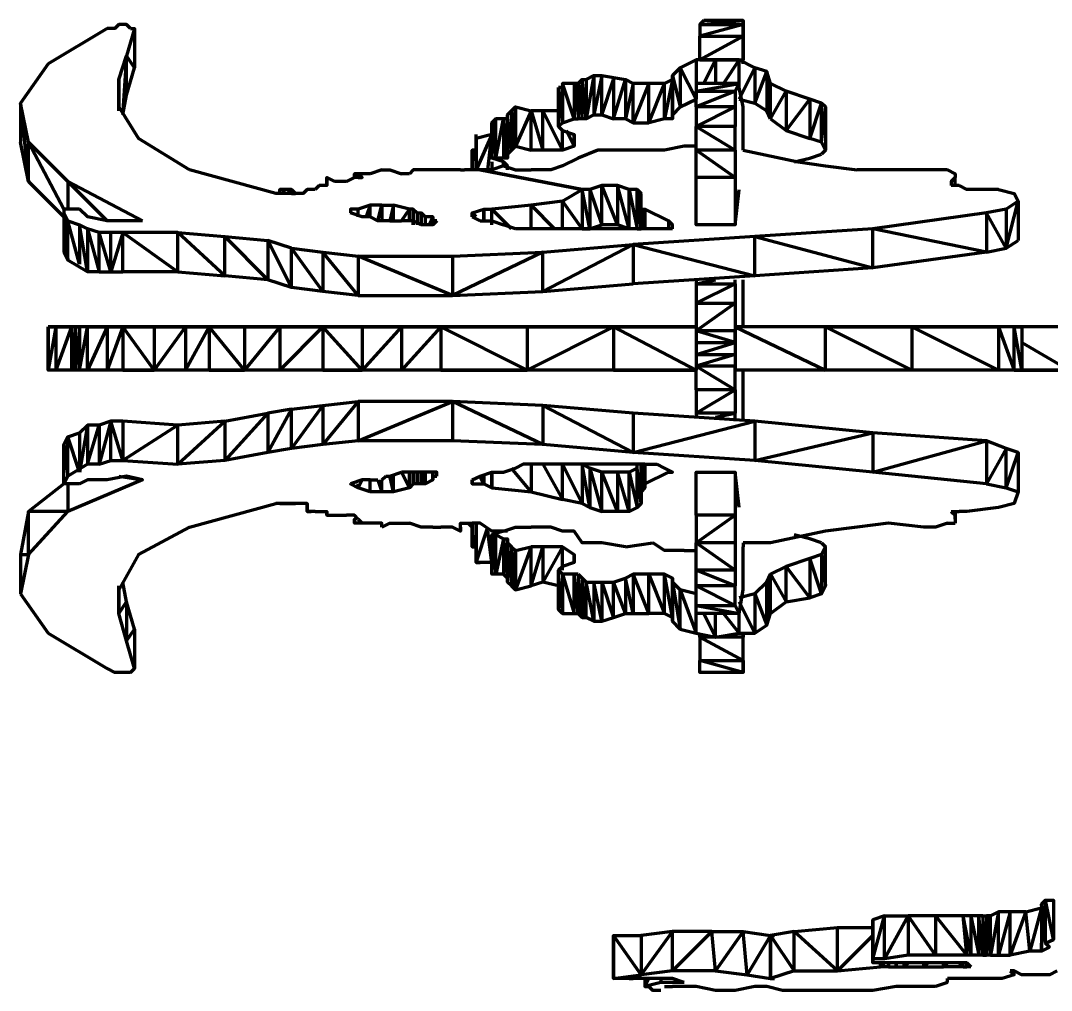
# Model space of a CAD drawing. Header units: inches. Extents: x -243 to 239, y -353 to 248.
# Drawn here: x 42.33 to 86.08, y 186.5 to 227.67 of the extents above; entities that cross this region are included whole.
import ezdxf

# ---------------------------------------------------------------- set-up
doc = ezdxf.new("R2010")
doc.units = ezdxf.units.IN
doc.layers.add('P', color=250, linetype='CONTINUOUS', lineweight=100)

msp = doc.modelspace()

# ---------------------------------------------------------------- linework, layer by layer
at = {"layer": 'P', "color": 111, "linetype": 'CONTINUOUS'}
for points in [[(71.167, 227.5), (73, 227.667), (71.333, 227.667)], [(71.333, 227.667), (71.167, 227.5), (71.167, 227)], [(73, 225.833), (73, 226.5), (73, 227.333), (73, 227.667), (73, 227.5)], [(71.167, 227.5), (73, 227.5), (71.167, 227)], [(73, 227.5), (73, 226)], [(71.167, 227), (73, 227), (71.167, 226), (71.167, 227)], [(71.167, 226), (71.167, 226), (73, 226)], [(73, 226), (73, 226)], [(73, 222.167), (73, 224), (72.833, 224.833), (72.833, 225), (71, 225), (71, 224.667), (72.833, 225), (72.667, 224.667), (72.667, 224)], [(71, 224.667), (72.667, 224.667), (71, 224), (71, 224.667)], [(72.667, 224), (72.667, 223.167), (71, 223.167)], [(71, 223.167), (72.667, 224), (71, 224)], [(71, 224), (71, 223.167)], [(71, 223.167), (72.667, 222.167), (71, 222.167), (71, 223.167)], [(72.667, 222.167), (72.667, 223.167)], [(72.667, 222.167), (72.667, 221), (71, 222.167)], [(72.667, 221), (71, 221), (71, 222.167)], [(72.667, 221), (72.667, 219), (71, 219), (71, 221)], [(72.667, 219), (72.833, 220.5)], [(71, 216.5), (72.667, 216.5), (72.667, 216.667)], [(71, 216.5), (71.833, 216.667)], [(71, 216.667), (71, 215.667)], [(73, 215.833), (73, 216.667)], [(71, 215.667), (72.667, 216.5), (72.667, 215.667)], [(73, 215), (73, 215.833)], [(72.667, 215.667), (72.667, 214.5), (71, 214.5)], [(71, 215.667), (72.667, 215.667), (71, 214.5)], [(71, 215.667), (71, 214.667)], [(73, 214.667), (73, 215)], [(71, 214), (72.667, 214), (71, 214.5)], [(72.667, 214), (72.667, 214.5)], [(71, 213.5), (72.667, 214), (72.667, 213), (71, 213)], [(71, 213.5), (72.667, 213.5), (71, 213)], [(71, 213), (72.667, 212), (72.667, 213)], [(72.667, 212), (71, 212), (71, 212.833)], [(73, 212.167), (73, 212.833)], [(71, 212), (71, 211), (72.667, 212), (72.667, 211), (71, 211)], [(73, 211.833), (73, 212.167)], [(73, 210.667), (73, 211.833)], [(71, 211), (71, 210.833)], [(71.833, 210.833), (72.667, 211)], [(72.667, 210.667), (72.667, 211)], [(72.833, 207), (72.667, 208.5), (72.667, 206.667), (71, 206.667), (71, 208.5), (72.667, 208.5)], [(72.667, 206.667), (72.667, 205.5), (71, 205.5)], [(72.667, 204.333), (71, 204.333), (71, 205.5), (72.667, 206.667)], [(71, 206.667), (71, 205.5)], [(72.667, 205.5), (72.667, 204.333), (71, 205.5)], [(72.833, 202.5), (73, 203.5), (73, 205.333)], [(72.667, 204.333), (72.667, 203.667), (71, 204.333)], [(72.667, 203.667), (71, 203.667), (71, 204.333)], [(71, 202.833), (71, 203.667), (72.667, 202.833), (72.667, 203.667)], [(71, 202.833), (72.833, 202.5), (71, 202.5), (71, 202.833), (72.667, 202.833)], [(72.833, 202.5), (72.667, 202.833)], [(73, 201.667), (73, 201.5), (71.167, 201.5), (71.167, 201.667)], [(71.167, 201.5), (71.167, 200.5), (73, 200.5), (73, 200), (71.167, 200.5)], [(71.167, 201.5), (73, 200.5), (73, 201.5)], [(73, 200), (73, 200.333), (73, 201.167), (73, 201.667)], [(73, 200), (71.167, 200), (71.167, 200.5)], [(73, 200), (73, 200), (71.167, 200)], [(73, 200), (71.333, 200), (71.167, 200)]]:
    msp.add_lwpolyline(points, dxfattribs=at)
at = {"layer": 'P', "color": 91, "linetype": 'CONTINUOUS'}
for points in [[(46, 227.333), (43.5, 225.833)], [(47, 227.333), (46.833, 227.5), (46.5, 227.5), (46.333, 227.333), (46, 227.333)], [(47.167, 227.333), (47.167, 225.667), (46.833, 226.167), (46.667, 223.833)], [(47, 227.333), (47.167, 227.333), (47.167, 227.333), (46.833, 226.167)], [(43.5, 225.833), (42.333, 224.167)], [(46.5, 225.167), (46.833, 226.167)], [(46.833, 224.5), (46.833, 226.167)], [(46.833, 224.5), (47.167, 225.667)], [(46.5, 223.833), (46.5, 225.167), (46.5, 223.833)], [(46.5, 225.167), (46.5, 224), (47.333, 222.667)], [(46.667, 223.667), (46.833, 224.5)], [(42.667, 220.833), (42.667, 222.5), (42.333, 224.167), (42.333, 222.5)], [(42.333, 224.167), (42.667, 220.833), (42.333, 222.5)], [(44.167, 219.667), (42.667, 222.5), (44.333, 220.833), (44.333, 219.667)], [(49.5, 221.333), (47.333, 222.667)], [(70.5, 222.333), (69.667, 222.167), (69.167, 222.167)], [(71, 222.333), (70.5, 222.333)], [(68, 222.167), (67.333, 222.167), (66.833, 222.167), (66, 221.833), (65.333, 221.5), (64.833, 221.333), (64, 221.333)], [(69.167, 222.167), (68, 222.167)], [(73, 222.167), (75.333, 221.667), (76.5, 221.5), (77.833, 221.333)], [(62.833, 221.5), (62.333, 221.333), (62, 221.333), (61.833, 221.333), (61.5, 221.333)], [(62.833, 221.5), (63.333, 221.333), (64, 221.333)], [(53.167, 220.333), (49.5, 221.333)], [(55.333, 221), (55.333, 220.833), (55.333, 221), (55.333, 220.833), (55.333, 221), (55.333, 220.833)], [(55.333, 220.667), (55.333, 221), (55.333, 220.667), (55.333, 221), (55.333, 220.667), (55.333, 221), (55.333, 220.667), (55.333, 221)], [(55.333, 220.833), (55.333, 220.667), (55.333, 221), (55.333, 220.833)], [(55.333, 221), (55.667, 220.833)], [(56.667, 221), (56.5, 221), (56.167, 220.833)], [(56.5, 221.167), (56.5, 221), (56.5, 221.167), (56.5, 221), (56.5, 221.167), (56.5, 221), (56.5, 221.167), (56.5, 221), (56.5, 221.167), (56.5, 221)], [(56.667, 221), (56.833, 221), (56.5, 221.167), (56.5, 221), (56.5, 221.167)], [(57.167, 221.167), (56.5, 221.167)], [(57.667, 221.333), (57.667, 221.333), (57.167, 221.167)], [(57.667, 221.333), (58, 221.333), (58.5, 221.167)], [(58.833, 221.167), (58.5, 221.167)], [(59.5, 221.333), (59.333, 221.333), (59.333, 221.333), (59, 221.333), (58.833, 221.167)], [(59.833, 221.333), (59.333, 221.333)], [(60.167, 221.333), (59.833, 221.333)], [(61, 221.333), (60.667, 221.333), (60.167, 221.333)], [(61, 221.333), (61, 221.333), (61, 221.333)], [(61, 221.333), (61, 221.333), (61.167, 221.333)], [(61.5, 221.333), (61.167, 221.333)], [(65.333, 220), (66.167, 220.5), (61.833, 221.333), (66.167, 220.5)], [(81.667, 221.333), (77.833, 221.333)], [(81.667, 221.333), (82, 221.167), (82, 221), (81.833, 220.833), (81.833, 220.667)], [(82, 220.667), (82, 221)], [(82, 220.667), (82, 221)], [(82, 220.667), (82, 221)], [(42.667, 220.833), (44.167, 219.333)], [(47.5, 219.167), (44.333, 220.833), (46, 219.167)], [(55, 220.667), (54.833, 220.5)], [(55.333, 220.667), (55, 220.667)], [(56.167, 220.833), (55.667, 220.833)], [(67, 220.667), (66.5, 220.5), (66.167, 220.5)], [(66.5, 220.5), (67, 219), (67, 220.667)], [(67.667, 220.667), (67.667, 219), (67, 220.667)], [(68.167, 220.5), (67.667, 220.667), (67, 220.667)], [(68.5, 218.833), (68.5, 220.5), (68.167, 220.5), (68.5, 218.833), (68.167, 218.833), (67.667, 220.667)], [(82.167, 220.667), (81.833, 220.667)], [(83.833, 220.5), (82.5, 220.5), (82.167, 220.667)], [(54.833, 220.5), (54.5, 220.5), (54.5, 220.5), (54.5, 220.5), (54.5, 220.5), (54.5, 220.5), (54.5, 220.5), (54.5, 220.5), (54.5, 220.5), (54.5, 220.5), (54.5, 220.5), (54.5, 220.5), (54.5, 220.5), (54.5, 220.5), (54.5, 220.5), (54.333, 220.333), (53.167, 220.333)], [(66.5, 220.5), (66.5, 218.833), (66.167, 220.5), (66.167, 218.833), (65.333, 220)], [(68.167, 218.833), (68.167, 220.5)], [(68.667, 218.833), (68.5, 220.5), (68.667, 220.333)], [(68.667, 218.833), (68.667, 220.333)], [(83.833, 220.5), (84.5, 220.333), (84.667, 220), (84.167, 219.667), (83.333, 219.5)], [(44.833, 219.667), (44.167, 219.667), (44.167, 217.833)], [(44.833, 219.667), (44.833, 219.667)], [(46, 219.167), (45.167, 219.333), (44.833, 219.667)], [(57.667, 219.833), (57.167, 219.833), (56.667, 219.667), (56.333, 219.667), (56.333, 219.5)], [(56.667, 219.333), (56.667, 219.667)], [(57.167, 219.333), (57.167, 219.833), (57, 219.333)], [(57.5, 219.167), (57.667, 219.833), (57.667, 219.167)], [(57.667, 219.833), (58.167, 219.833)], [(58.167, 219.167), (58.167, 219.833), (58, 219.167)], [(58.833, 219.167), (58.833, 219.667), (58.167, 219.833)], [(58.5, 219.167), (58.833, 219.667)], [(59, 219), (59, 219.667), (58.833, 219.667)], [(59, 219.667), (59.167, 219.5), (59.167, 219)], [(59, 219.167), (59, 219.667), (59, 219)], [(61.5, 219.5), (62, 219.667), (62.333, 219.667)], [(62, 219.667), (62, 219.167)], [(62, 219.167), (62, 219.667)], [(65.333, 220), (64, 219.833), (62.333, 219.667)], [(63.167, 218.833), (62.333, 219.667)], [(62.333, 219), (62.333, 219.667)], [(64, 219.833), (65, 218.833)], [(64, 218.833), (64, 219.833)], [(65.333, 218.833), (65.333, 220)], [(68.667, 219.667), (68.667, 219.833)], [(68.667, 219.667), (68.833, 219.667), (68.833, 218.833)], [(68.667, 218.833), (68.667, 219.667), (68.667, 218.833)], [(68.833, 219.667), (69.833, 219.167), (69.833, 218.833)], [(68.833, 219.667), (68.833, 218.833), (68.833, 219.667), (68.833, 218.833)], [(68.833, 219.667), (68.833, 219.667)], [(84.167, 219.667), (84.167, 218), (83.333, 219.5)], [(84.167, 218), (84.667, 220), (84.667, 218.333)], [(44.333, 217.5), (44.333, 219.167), (44.167, 219.5), (44.333, 217.5), (44.167, 217.833)], [(57.167, 219.333), (56.833, 219.333), (56.333, 219.5)], [(57.833, 219.167), (57.5, 219.167), (57.167, 219.333)], [(59.167, 219.5), (59.333, 219.5), (59.333, 219)], [(59.333, 219.5), (59.5, 219.333), (59.5, 219)], [(59.333, 219), (59.333, 219.5), (59.333, 219)], [(59.833, 219.333), (59.5, 219.333)], [(59.833, 219), (59.833, 219.333), (59.667, 219)], [(59.833, 219), (59.833, 219.333), (59.833, 219.167), (59.833, 219.167)], [(61.667, 219.333), (61.5, 219.5), (61.5, 219.333)], [(61.5, 219.333), (61.5, 219.5)], [(61.833, 219.167), (61.5, 219.333)], [(83.333, 219.5), (78.5, 218.833), (73.5, 218.5)], [(83.333, 219.5), (83.333, 217.833), (78.5, 218.833)], [(44.833, 217.333), (44.333, 219.167), (44.833, 219), (44.833, 217.333)], [(44.833, 219), (45.167, 218.833), (45.167, 217), (44.833, 219)], [(45.667, 217), (45.667, 218.667), (45.167, 218.833), (45.667, 217), (45.167, 217)], [(47.5, 219.167), (46, 219.167)], [(58, 219.167), (57.833, 219.167)], [(58, 219.167), (58.5, 219.167)], [(59.333, 219), (59, 219.167), (58.5, 219.167)], [(60, 219.167), (59.833, 219), (59.333, 219)], [(60, 219.167), (59.833, 219.167), (59.833, 219.167)], [(61.833, 219.167), (62.333, 219.167), (62.833, 219)], [(63.333, 218.833), (62.833, 219)], [(64.5, 218.833), (63.667, 218.833), (63.333, 218.833)], [(68.833, 218.833), (64.5, 218.833)], [(66.167, 218.833), (66.5, 218.833), (67, 219)], [(66.167, 218.833), (66.167, 218.833)], [(68.167, 218.833), (67.667, 219), (67, 219)], [(68.5, 218.833), (68.667, 218.833)], [(69.333, 218.833), (68.833, 218.833)], [(70, 218.833), (69.667, 218.833), (69.333, 218.833)], [(70, 218.833), (70, 219), (69.833, 219.167)], [(73.5, 218.5), (78.5, 217.167), (78.5, 218.833)], [(46.667, 217), (46.667, 218.667), (46.167, 217), (45.667, 218.667)], [(46.667, 218.667), (45.667, 218.667)], [(46.167, 217), (46.167, 218.667)], [(49, 217), (49, 218.667), (46.667, 218.667), (49, 217), (46.667, 217)], [(52.833, 216.667), (51, 216.833), (49, 218.667)], [(49, 218.667), (51, 218.5)], [(51, 218.5), (52.833, 218.333), (52.833, 216.667), (51, 218.5)], [(51, 216.833), (51, 218.5)], [(53.833, 216.333), (53.833, 218), (52.833, 218.333), (53.833, 216.333), (52.833, 216.667)], [(73.5, 216.833), (73.5, 218.5), (68.333, 218.167), (73.5, 216.833), (68.333, 216.5)], [(83.333, 217.833), (84.167, 218), (84.667, 218.333)], [(55.167, 216.167), (53.833, 218), (55.167, 217.833), (55.167, 216.167)], [(64.5, 216.167), (68.333, 218.167), (68.333, 216.5)], [(64.5, 217.833), (68.333, 218.167)], [(45.167, 217), (44.333, 217.5)], [(55.167, 217.833), (56.667, 217.667), (56.667, 216), (55.167, 217.833)], [(56.667, 217.667), (60.667, 217.667), (60.667, 216), (56.667, 217.667)], [(64.5, 216.167), (64.5, 217.833), (60.667, 216)], [(60.667, 217.667), (64.5, 217.833)], [(83.333, 217.833), (78.5, 217.167), (73.5, 216.833)], [(45.667, 217), (46.667, 217)], [(49, 217), (51, 216.833)], [(56.667, 216), (55.167, 216.167), (53.833, 216.333)], [(60.667, 216), (64.5, 216.167)], [(64.5, 216.167), (68.333, 216.5)], [(56.667, 216), (60.667, 216)], [(53.833, 211.167), (55.167, 211.333), (53.833, 209.5)], [(55.167, 211.333), (55.167, 209.667), (53.833, 209.5), (53.833, 211.167)], [(55.167, 211.333), (56.667, 211.5), (55.167, 209.667)], [(56.667, 211.5), (56.667, 209.833), (55.167, 209.667)], [(68.333, 211), (68.333, 209.333), (64.5, 211.333), (64.5, 209.667), (60.667, 211.5), (60.667, 209.833), (56.667, 209.833), (60.667, 211.5), (56.667, 211.5)], [(64.5, 211.333), (60.667, 211.5)], [(68.333, 211), (64.5, 211.333)], [(51, 210.667), (52.833, 211), (51, 209)], [(52.833, 211), (52.833, 209.333), (51, 209)], [(53.833, 209.5), (52.833, 209.333), (53.833, 211.167), (52.833, 211)], [(73.5, 210.667), (73.5, 209), (68.333, 209.333), (73.5, 210.667), (68.333, 211)], [(45.167, 210.5), (45.167, 208.833), (44.333, 208.333)], [(44.833, 210.167), (45.167, 210.5), (44.833, 208.5)], [(45.667, 210.5), (45.667, 208.833), (45.167, 208.833), (45.667, 210.5), (45.167, 210.5)], [(46.667, 210.667), (46.667, 209), (46.167, 210.667), (45.667, 208.833)], [(46.667, 210.667), (46.167, 210.667), (45.667, 210.5)], [(46.167, 209), (46.167, 210.667)], [(49, 210.5), (46.667, 210.667)], [(46.667, 209), (49, 208.833), (49, 210.5), (46.667, 209)], [(49, 208.833), (51, 210.667), (51, 209)], [(51, 210.667), (49, 210.5)], [(84.667, 209.333), (84.167, 209.5), (83.333, 209.833), (78.5, 210.167), (73.5, 210.667)], [(44.833, 208.5), (44.333, 210), (44.833, 210.167), (44.833, 208.5)], [(73.5, 209), (78.5, 210.167), (78.5, 208.5)], [(44.333, 208.333), (44.333, 210), (44.167, 209.667), (44.333, 208.333), (44.167, 208)], [(44.833, 208), (44.167, 208), (44.167, 209.667)], [(64.5, 209.667), (60.667, 209.833)], [(68.333, 209.333), (64.5, 209.667)], [(78.5, 208.5), (83.333, 209.833), (83.333, 208)], [(84.167, 207.833), (84.167, 209.5), (83.333, 208)], [(84.167, 207.833), (84.667, 209.333), (84.667, 207.667)], [(45.667, 208.833), (46.167, 209), (46.667, 209)], [(51, 209), (49, 208.833)], [(64, 208.833), (64, 207.667), (63.167, 208.667)], [(64.5, 208.833), (63.667, 208.833), (63.333, 208.667)], [(64.5, 208.833), (65.333, 207.333), (65.333, 208.833)], [(68.833, 208.833), (64.5, 208.833)], [(66.5, 208.667), (66.5, 207), (66.167, 208.833), (66.167, 207.167), (65.333, 208.833)], [(67, 208.5), (66.5, 208.667), (66.167, 208.833), (66.167, 208.833)], [(68.667, 208.833), (68.667, 207.167), (68.5, 207)], [(68.667, 207.167), (68.5, 208.667), (68.5, 208.833)], [(68.667, 207.667), (68.833, 208.833), (68.833, 207.833), (68.667, 207.667), (68.667, 208.833)], [(68.667, 207.667), (68.667, 208.833)], [(69.833, 208.5), (69.833, 208.5), (68.833, 208), (68.833, 208.833), (68.833, 208)], [(68.833, 208.833), (69.333, 208.833)], [(70, 208.5), (70, 208.5), (69.833, 208.5), (70, 208.5), (69.667, 208.667), (69.333, 208.833)], [(78.5, 208.5), (73.5, 209)], [(46.5, 208.333), (47.5, 208.167), (44.333, 206.833)], [(47.5, 208.167), (46.833, 208.333), (46, 208.167)], [(57.667, 208.167), (57.833, 208.333)], [(57.833, 208.333), (58, 208.333)], [(58, 208.333), (58.5, 208.5)], [(58.167, 207.667), (58, 208.333)], [(58.5, 208.5), (58.833, 207.833), (58.167, 207.667), (58.167, 208.333)], [(59.333, 208.5), (58.5, 208.5)], [(59, 208.5), (59, 208), (58.833, 207.833), (58.833, 208.5)], [(59.5, 208), (59.333, 208), (59.333, 208.5), (59.333, 208), (59.167, 208), (59.167, 208.5), (59.167, 208), (59, 208), (59, 208.5)], [(59.5, 208.5), (59.5, 208), (59.333, 208.5)], [(60, 208.333), (60, 208.5), (59.333, 208.5)], [(59.833, 208.167), (59.5, 208), (59.5, 208.5)], [(59.833, 208.5), (59.833, 208.333), (60, 208.333)], [(59.833, 208.333), (59.833, 208.5), (59.833, 208.333), (59.833, 208.167), (59.833, 208.5)], [(61.5, 208.167), (61.833, 208.333)], [(61.833, 208.333), (62.333, 208.5), (62.833, 208.5)], [(62, 208.333), (62, 208), (61.833, 208.333)], [(62.333, 208.5), (62.333, 207.833), (62.333, 208.5)], [(62.833, 208.5), (63.333, 208.667)], [(66.5, 208.667), (67, 206.833), (67, 208.5)], [(67.667, 208.5), (67.667, 206.833), (67, 208.5)], [(68.167, 208.5), (67, 208.5)], [(68.5, 207), (68.5, 208.667), (68.167, 208.5), (68.5, 207), (68.167, 206.833), (67.667, 208.5)], [(68.167, 206.833), (68.167, 208.5)], [(83.333, 208), (78.5, 208.5)], [(44.167, 208), (42.667, 206.833)], [(44.333, 208), (44.333, 206.833), (42.667, 206.833)], [(46, 208.167), (45.167, 208.167), (44.833, 208)], [(44.833, 208), (44.833, 208)], [(57.167, 208.167), (56.833, 208.167), (56.333, 208)], [(57.167, 207.667), (56.667, 207.833), (56.333, 208), (56.333, 208)], [(56.833, 208.167), (56.667, 207.833), (56.667, 208)], [(57.167, 207.667), (57.167, 208.167)], [(57.167, 208.167), (57.5, 208.167)], [(57.5, 208.167), (57.667, 207.667), (57.667, 208.167)], [(61.5, 208.167), (61.5, 208), (61.5, 208.167)], [(61.5, 208), (61.5, 208.167)], [(61.5, 208), (62, 208), (62.333, 207.833)], [(62.333, 207.833), (64, 207.667), (65.333, 207.333)], [(68.833, 208), (68.833, 207.833)], [(83.333, 208), (84.167, 207.833), (84.667, 207.667)], [(58.167, 207.667), (57.167, 207.667)], [(84.667, 207.667), (84.5, 207.167), (83.833, 207)], [(49.5, 206.167), (53.167, 207.167)], [(54.5, 207.167), (54.333, 207.167), (53.167, 207.167)], [(54.833, 206.833), (54.5, 206.833), (54.5, 207.167), (54.5, 206.833), (54.5, 207.167), (54.5, 206.833)], [(54.5, 207.167), (54.5, 207), (54.5, 207.167), (54.5, 207), (54.5, 207.167), (54.5, 206.833), (54.5, 207.167), (54.5, 207)], [(66.167, 207.167), (65.333, 207.333)], [(66.167, 207.167), (66.5, 207), (67, 206.833)], [(83.833, 207), (82.5, 206.833), (82.167, 206.833)], [(42.667, 205), (42.667, 206.833), (42.333, 205), (42.333, 203.333)], [(42.667, 205), (44.333, 206.833)], [(54.5, 206.833), (54.667, 206.833)], [(54.833, 206.833), (55, 206.833)], [(55, 206.833), (55.333, 206.833)], [(55.333, 206.667), (55.333, 206.833)], [(55.333, 206.667), (55.333, 206.833), (55.333, 206.667), (55.333, 206.833), (55.333, 206.667), (55.333, 206.833), (55.333, 206.667)], [(55.333, 206.833), (55.333, 206.667), (55.333, 206.833), (55.333, 206.667)], [(55.333, 206.667), (55.667, 206.667)], [(55.667, 206.667), (56.167, 206.667)], [(56.667, 206.5), (56.5, 206.667), (56.167, 206.667)], [(68.167, 206.833), (67, 206.833)], [(82, 206.833), (82, 206.667), (81.833, 206.833)], [(81.833, 206.833), (82, 206.667)], [(81.833, 206.833), (82.167, 206.833)], [(82, 206.5), (82, 206.833), (82, 206.5)], [(82, 206.667), (82, 206.5), (82, 206.333)], [(49.5, 206.167), (47.333, 205), (46.5, 203.5), (46.5, 202.5)], [(56.5, 206.333), (56.5, 206.5), (56.5, 206.333), (56.5, 206.5), (56.5, 206.333), (56.5, 206.5), (56.5, 206.333), (56.5, 206.5), (56.5, 206.333)], [(56.667, 206.5), (56.833, 206.333), (56.5, 206.333), (56.5, 206.5), (56.5, 206.333)], [(57.167, 206.333), (56.833, 206.333), (56.5, 206.333)], [(57.667, 206.167), (57.667, 206.333), (57.167, 206.333)], [(57.667, 206.167), (58, 206.333), (58.5, 206.333)], [(58.5, 206.333), (58.833, 206.333)], [(59.5, 206.167), (59.333, 206.167), (58.833, 206.333)], [(59.833, 206.167), (59.333, 206.167)], [(59.833, 206.167), (60.167, 206.167)], [(61, 206), (60.667, 206.167), (60.167, 206.167)], [(61, 206), (61, 206.167), (61, 206.333), (61.167, 206.333)], [(61, 206), (61, 206.167), (61, 206), (61, 206.167), (61, 206), (61, 206.167)], [(61, 206), (61, 206.167)], [(61.167, 206.333), (61.5, 206.333)], [(62.833, 206), (62.333, 206), (61.833, 206.333), (61.5, 206.333)], [(62.833, 206), (63.333, 206.167), (64, 206.167)], [(68, 205.333), (67, 205.5), (66.167, 205.5), (65.833, 206), (65.333, 206), (64.833, 206.167), (64, 206.167)], [(77.833, 206.167), (76.5, 206), (74.167, 205.5), (73, 205.5)], [(81.667, 206.333), (81.167, 206.167), (80.667, 206.167), (79.167, 206.333), (77.833, 206.167)], [(81.667, 206.333), (82, 206.333)], [(68, 205.333), (69.167, 205.5)], [(70.5, 205.167), (69.667, 205.167), (69.167, 205.5)], [(42.333, 205), (42.667, 205), (42.333, 203.333)], [(70.5, 205.167), (71, 205.167)], [(46.5, 202.5), (46.5, 203.667)], [(46.833, 203), (46.667, 203.833)], [(42.333, 203.333), (43.5, 201.667)], [(46.5, 202.5), (46.833, 203), (46.833, 201.333)], [(47.167, 201.833), (46.833, 203)], [(46.833, 201.333), (46.5, 202.5)], [(46.833, 201.333), (47.167, 201.833), (47.167, 200.167)], [(43.5, 201.667), (46, 200.167)], [(47, 200), (47.167, 200.167), (46.833, 201.333)], [(47, 200), (46.333, 200), (46, 200.167)]]:
    msp.add_lwpolyline(points, dxfattribs=at)
at = {"layer": 'P', "color": 101, "linetype": 'CONTINUOUS'}
for points in [[(71, 226), (71, 224.333), (70.333, 225.667), (70.333, 224)], [(74, 225.5), (73.5, 225.667), (72.833, 226), (71, 226), (70.333, 225.667)], [(71.333, 225), (71.833, 226), (71.833, 225)], [(72.833, 225), (72.833, 226), (72.167, 225)], [(66.333, 225.167), (66.667, 225.333), (66.333, 223.5)], [(66.667, 225.333), (66.667, 223.667), (66.333, 223.5)], [(67, 223.667), (67, 225.333), (66.667, 223.667)], [(66.667, 225.333), (67, 225.333), (68, 225.167)], [(70.333, 225.667), (70, 225.333), (70.333, 224), (70, 223.667)], [(70, 225.167), (70, 225.333), (70, 223.667), (70, 225.167)], [(72.833, 224.333), (73.5, 225.667), (73.5, 224.167)], [(73.5, 224.167), (74, 225.5), (74, 223.833)], [(74.167, 225), (74, 225.5)], [(65.833, 225), (65.833, 223.5), (65.333, 225), (65.333, 223.333), (65.333, 224.833), (65.167, 224.833)], [(66, 225), (65.333, 225), (65.333, 224.833)], [(65.833, 223.5), (66, 225), (66, 223.5)], [(66.333, 223.5), (66.167, 223.5), (66.167, 225.167), (66, 225), (66.167, 223.5), (66, 223.5)], [(66.167, 225.167), (66.333, 225.167), (66.333, 223.5), (66.167, 225.167)], [(67, 223.667), (67.5, 225.167), (67.5, 223.5)], [(67.5, 223.5), (68, 225.167), (68, 223.5)], [(69, 225), (68.333, 225), (68, 225.167)], [(68.333, 223.333), (68.333, 225), (68, 223.5)], [(69.667, 223.5), (69, 223.333), (69.667, 225), (69, 225), (68.333, 223.333)], [(69, 223.333), (69, 225)], [(69.667, 225), (70, 225.167), (69.667, 223.5)], [(70, 225.167), (70, 223.5), (69.667, 223.5), (69.667, 225)], [(74.167, 223.5), (74.167, 225), (74, 223.833)], [(76.5, 224), (76.333, 224.167), (75.833, 224.333), (74.833, 224.667), (74.167, 225)], [(65.333, 224.833), (65.333, 223.333), (65.167, 224.833)], [(65.333, 223.333), (65.167, 223.167), (65.167, 224.833)], [(74.167, 223.5), (74.833, 224.667), (74.833, 223)], [(70.333, 224), (71, 224.333), (71, 224.333)], [(71, 224.333), (71, 224.333)], [(72.833, 224.333), (73.5, 224.167), (74, 223.833)], [(74.833, 223), (75.833, 224.333), (75.833, 222.667)], [(75.833, 222.667), (76.333, 224.167)], [(76.333, 222.5), (76.333, 224.167)], [(63.333, 224), (63.333, 222.333), (63.167, 222.167), (63, 222)], [(63.167, 222.167), (63, 223.667), (63.167, 223.833), (63.167, 222.167)], [(63, 223.667), (63, 221.833), (63, 223.667)], [(63, 221.833), (63, 223.667)], [(63.167, 223.833), (63.333, 224), (63.167, 222.167)], [(63.333, 224), (63.333, 222.333), (63.333, 224)], [(63.333, 222.333), (63.333, 224), (63.333, 222.333), (63.333, 224), (63.333, 222.333)], [(64, 222.167), (64, 223.833), (63.333, 222.333), (63.333, 224)], [(63.333, 224), (64, 223.833)], [(64, 223.833), (64.5, 222.167), (64.5, 223.833)], [(65.167, 223.833), (64, 223.833)], [(65.333, 222.167), (64.5, 223.833)], [(66.667, 223.667), (67, 223.667), (67.5, 223.5)], [(70, 223.5), (70, 223.667)], [(74.167, 223.5), (74, 223.833)], [(76.333, 222.5), (76.5, 224), (76.5, 222.167)], [(62.5, 221.833), (62.333, 221.833), (62.5, 223.5), (62.333, 223.333)], [(62.333, 223.333), (62.5, 223.5)], [(62.333, 223.333), (62.333, 221.833), (62.333, 223.333), (62.333, 221.833), (62.333, 223.333), (62.333, 221.833), (62.333, 223.333), (62.333, 221.833), (62.333, 223.333), (62.333, 221.833), (62.333, 223.333)], [(63, 223.5), (63, 221.833), (62.833, 223.5), (62.5, 223.5)], [(62.5, 221.833), (62.833, 223.5), (62.833, 221.833), (62.5, 221.833), (62.5, 223.5)], [(63, 223.5), (62.833, 223.5)], [(63, 223.5), (63, 221.833), (63, 223.5), (63, 221.833), (63, 223.5), (63, 221.833), (63, 223.5)], [(65.167, 223.167), (65.333, 223)], [(65.333, 223.333), (65.833, 223.5), (66, 223.5)], [(65.333, 223.333), (65.333, 223.333)], [(68, 223.5), (67.5, 223.5)], [(68, 223.5), (68.333, 223.333), (69, 223.333)], [(74.167, 223.5), (74.833, 223), (75.833, 222.667)], [(62.167, 221.333), (62.333, 222.833), (61.667, 221.333)], [(62.333, 222.833), (61.667, 222.667)], [(61.667, 222.667), (61.667, 222.833)], [(62.333, 222.833), (62.333, 222.833)], [(65.833, 222.333), (65.333, 222.167), (65.333, 223)], [(65.333, 223), (65.833, 222.833)], [(65.833, 222.333), (65.833, 222.667), (65.833, 222.833), (65.833, 222.333), (65.5, 223)], [(61.667, 222.667), (61.667, 221.333)], [(61.667, 221.333), (61.667, 222.667), (61.667, 221.333), (61.667, 222.667), (61.667, 221.333), (61.667, 222.667), (61.667, 221.333), (61.667, 222.667), (61.667, 221.333), (61.667, 222.667), (61.667, 221.333), (61.667, 222.667)], [(63.333, 222.333), (64, 222.167)], [(76.333, 222.5), (75.833, 222.667)], [(76.333, 222.5), (76.5, 222.167), (76.333, 222)], [(61.5, 221.333), (61.5, 222.167), (61.5, 221.333), (61.5, 222.167), (61.5, 221.333), (61.5, 222.167), (61.5, 221.333), (61.5, 222.167), (61.5, 221.333)], [(61.667, 222.167), (61.5, 222.167), (61.667, 221.667)], [(61.5, 222.167), (61.5, 221.333)], [(61.5, 222.167), (61.5, 222.167)], [(63, 221.333), (63, 221.5), (62.833, 221.667), (62.333, 221.833)], [(62.5, 221.833), (62.333, 221.833)], [(63, 221.833), (62.833, 221.833)], [(65.333, 222.167), (64.5, 222.167), (64, 222.167)], [(73, 222.167), (73, 222.167)], [(75.167, 221.667), (75.833, 221.833)], [(75.833, 221.833), (76.333, 222)], [(62.333, 221.667), (62.333, 221.333)], [(62.833, 221.5), (62.833, 221.667)], [(62.833, 221.5), (62.833, 221.5)], [(61.5, 221.333), (61.333, 221.333)], [(53.5, 220.5), (53.333, 220.5), (53.333, 220.333)], [(53.333, 220.5), (53.333, 220.333), (53.333, 220.5)], [(53.333, 220.333), (53.333, 220.333)], [(53.833, 220.5), (53.5, 220.5)], [(53.5, 220.333), (53.5, 220.5), (53.5, 220.333)], [(53.833, 220.5), (53.667, 220.333), (53.833, 220.5)], [(53.833, 220.333), (53.833, 220.5), (53.833, 220.333)], [(53.833, 220.5), (54, 220.333)], [(53.833, 220.333), (54, 220.333)], [(53.333, 207.167), (53.333, 207.167), (53.333, 207.167)], [(53.333, 207.167), (53.333, 207.167), (53.333, 207.167), (53.333, 207.167)], [(53.333, 207.167), (54, 207.167)], [(53.5, 207.167), (53.5, 207.167), (53.5, 207.167)], [(53.667, 207.167), (53.833, 207.167), (53.667, 207.167)], [(53.833, 207.167), (54, 207.167), (54, 207.167)], [(53.833, 207.167), (53.833, 207.167), (53.833, 207.167)], [(54, 207.167), (54, 207.167)], [(61.333, 206.333), (61.5, 206.167)], [(61.5, 206.333), (61.5, 205.5)], [(61.5, 205.333), (61.5, 206.333), (61.5, 205.333), (61.5, 206.333), (61.5, 205.333), (61.5, 206.333), (61.5, 205.333), (61.5, 206.333)], [(61.5, 206.333), (61.5, 205.333)], [(61.667, 206.333), (61.667, 204.667)], [(61.667, 206.333), (61.667, 204.667), (61.667, 206.333)], [(61.667, 204.667), (61.667, 206.333), (61.667, 204.667), (61.667, 206.333), (61.667, 204.667), (61.667, 206.333), (61.667, 204.667), (61.667, 206.333), (61.667, 204.667), (61.667, 206.333)], [(61.667, 204.667), (62.167, 206.167)], [(61.667, 205.333), (61.5, 205.333), (61.667, 205.833)], [(62.333, 205), (62.333, 204.667), (62.167, 206)], [(63, 206), (62.833, 206), (62.333, 205.833)], [(62.333, 204.167), (62.333, 205.833), (62.333, 204.167)], [(62.333, 205.833), (62.333, 204.167)], [(62.333, 204.167), (62.333, 205.833), (62.333, 204.167)], [(62.333, 205.833), (62.333, 204.167), (62.333, 205.833), (62.333, 204.167), (62.333, 205.833), (62.333, 204.167)], [(62.5, 204.167), (62.333, 204.167), (62.5, 205.833), (62.333, 205.833)], [(62.333, 205.833), (62.333, 205.833)], [(62.5, 206), (62.667, 206)], [(62.5, 205.833), (62.833, 205.667), (62.5, 204.167)], [(62.833, 205.667), (62.833, 204.167), (62.5, 204.167), (62.5, 205.833)], [(62.833, 206), (62.833, 206)], [(63, 204), (63, 205.667), (62.833, 204.167)], [(62.833, 205.667), (63, 205.667)], [(63, 205.667), (63, 204), (63, 205.667), (63, 204), (63, 205.667), (63, 204), (63, 205.667)], [(63, 204), (63, 205.667), (63, 205.5)], [(75.833, 205.667), (75.167, 205.833)], [(76.333, 205.5), (75.833, 205.667)], [(61.5, 205.333), (61.667, 205.333)], [(63, 205.5), (63.167, 205.333), (63, 203.833)], [(63.167, 205.333), (63.167, 203.667), (63, 203.833), (63, 205.5)], [(63, 203.833), (63, 205.5)], [(63.167, 205.333), (63.333, 205.167), (63.333, 203.5), (63.167, 205.333)], [(64, 203.667), (64, 205.333), (63.333, 203.5), (63.333, 205.167)], [(63.333, 205.167), (64, 205.333)], [(64, 203.667), (64.5, 205.333), (64.5, 203.833)], [(65.333, 205.333), (64, 205.333)], [(65.333, 204.333), (65.333, 205.333), (64.5, 203.833)], [(65.333, 204.5), (65.333, 205.333), (65.833, 205), (65.833, 204.667)], [(73, 205.5), (73, 205.333)], [(76.333, 205.5), (76.5, 205.333), (76.333, 205), (75.833, 204.833), (74.833, 204.5), (74.167, 204.167)], [(76.333, 205), (76.5, 203.667), (76.5, 205.333)], [(62.333, 204.667), (61.667, 204.667), (61.667, 204.833)], [(63.333, 203.5), (63.333, 205.167), (63.333, 203.5), (63.333, 205.167)], [(63.333, 203.5), (63.333, 205.167), (63.333, 203.5), (63.333, 205.167)], [(65.833, 205), (65.833, 205), (65.833, 204.667), (65.833, 205)], [(75.833, 204.833), (75.833, 203.167), (74.833, 204.5)], [(76.333, 205), (76.333, 203.333), (75.833, 204.833)], [(61.667, 204.667), (61.833, 204.667)], [(65.333, 204.5), (65.167, 204.333)], [(65.333, 204.167), (65.333, 202.5), (65.333, 204.167), (65.333, 202.5), (65.167, 202.667), (65.167, 204.333), (65.333, 204.167), (65.167, 202.667)], [(65.833, 204.667), (65.333, 204.5)], [(74.167, 204.167), (74.833, 203), (74.833, 204.5)], [(62.333, 204.167), (62.333, 204.167)], [(62.333, 204.167), (62.333, 204.167), (62.333, 204.167)], [(62.833, 204.167), (63, 204)], [(65.333, 204.167), (65.833, 202.5), (65.833, 204.167)], [(66, 204.167), (65.333, 204.167), (65.333, 204.167)], [(66, 204.167), (66, 202.5), (65.833, 204.167)], [(66, 204.167), (66.167, 204), (66.167, 202.333), (66, 204.167)], [(66.167, 204), (66.333, 203.833), (66.167, 202.333)], [(66.667, 203.833), (67, 203.833), (67.5, 203.833), (68, 204)], [(68, 204), (68, 202.5), (67.5, 203.833)], [(68.333, 204.167), (68.333, 202.5), (68, 204)], [(69, 204.167), (68.333, 204.167), (68, 204)], [(69.667, 202.5), (69.667, 204.167), (69, 204.167), (69.667, 202.5), (69, 202.5), (68.333, 204.167)], [(69, 202.5), (69, 204.167)], [(70, 202.333), (69.667, 204.167), (70, 204), (70, 202.333)], [(70, 204), (70, 203.833), (70, 202.167), (70, 204)], [(74.167, 202.5), (74.167, 204.167), (74, 202)], [(74, 203.833), (74.167, 204.167)], [(63.167, 203.667), (63.333, 203.5)], [(63.333, 203.5), (64, 203.667)], [(65.167, 203.667), (64.5, 203.833), (64, 203.667)], [(66.333, 203.833), (66.667, 203.833), (66.667, 202.167), (66.333, 203.833)], [(66.667, 202.167), (66.333, 202.333), (66.333, 203.833)], [(67, 203.833), (67, 202.167), (66.667, 203.833)], [(67, 203.833), (67.5, 202.333), (67.5, 203.833)], [(70.333, 201.833), (70.333, 203.5), (70, 203.833), (70.333, 201.833), (70, 202.167)], [(70.333, 203.5), (71, 201.667), (71, 203.333)], [(71, 203.167), (71, 203.333), (70.333, 203.5)], [(74, 203.833), (73.5, 203.333), (72.833, 203.167)], [(73.5, 203.333), (74, 202), (74, 203.833)], [(76.5, 203.667), (76.333, 203.333), (75.833, 203.167)], [(71, 203), (71, 203.333)], [(73.5, 203.333), (73.5, 201.667), (72.833, 203)], [(74.167, 202.5), (74.833, 203), (75.833, 203.167)], [(65.333, 202.5), (65.833, 202.5), (66, 202.5)], [(65.333, 202.5), (65.333, 202.5)], [(66, 202.5), (66.167, 202.333)], [(66.167, 202.333), (66.333, 202.333)], [(66.667, 202.167), (67, 202.167), (67.5, 202.333)], [(67.5, 202.333), (68, 202.5)], [(68, 202.5), (68.333, 202.5), (69, 202.5)], [(70, 202.167), (70, 202.333), (69.667, 202.5)], [(71.833, 201.5), (71.333, 202.5)], [(71.833, 201.5), (71.833, 202.5)], [(72.167, 202.5), (72.833, 201.667), (72.833, 202.5)], [(74, 202), (74.167, 202.5)], [(70.333, 201.833), (71, 201.667), (71.833, 201.5), (72.833, 201.667), (73.5, 201.667), (74, 202)]]:
    msp.add_lwpolyline(points, dxfattribs=at)
at = {"layer": 'P', "color": 131, "linetype": 'CONTINUOUS'}
for points in [[(43.5, 214.667), (43.5, 212.833)], [(43.5, 214.667), (43.833, 214.667), (43.5, 212.833)], [(43.833, 214.667), (43.833, 212.833), (43.5, 212.833), (43.5, 214.667)], [(43.5, 212.833), (43.5, 214.667)], [(56.833, 214.667), (56, 214.667), (55.167, 214.667), (54.333, 214.667), (53.5, 214.667), (52.667, 214.667), (51.833, 214.667), (51, 214.667), (50.167, 214.667), (49.333, 214.667), (48.5, 214.667), (47.667, 214.667), (46.833, 214.667), (46, 214.667), (45.167, 214.667), (44.333, 214.667), (43.5, 214.667)], [(43.833, 214.667), (44.5, 214.667), (43.833, 212.833)], [(44.5, 214.667), (44.5, 212.833), (43.833, 212.833)], [(44.833, 214.667), (44.833, 212.833), (44.5, 212.833)], [(44.667, 212.833), (44.667, 214.667), (44.5, 212.833)], [(44.667, 214.667), (44.5, 214.667)], [(44.667, 214.667), (44.833, 214.667), (44.667, 212.833)], [(44.833, 214.667), (44.833, 214.667), (44.833, 212.833)], [(44.833, 214.667), (44.833, 212.833), (44.833, 212.833)], [(45.167, 212.833), (44.833, 212.833), (45.167, 214.667), (44.833, 214.667)], [(45.167, 214.667), (46, 214.667), (45.167, 212.833)], [(46, 214.667), (46, 212.833), (45.167, 212.833), (45.167, 214.667)], [(46, 214.667), (46.667, 214.667), (46, 212.833)], [(46.667, 214.667), (46.667, 212.833), (46, 212.833)], [(46.667, 214.667), (48, 214.667), (48, 212.833), (46.667, 214.667)], [(48, 214.667), (49.333, 214.667), (48, 212.833)], [(49.333, 214.667), (49.333, 212.833), (48, 212.833)], [(49.333, 214.667), (50.333, 214.667), (49.333, 212.833)], [(50.333, 214.667), (50.333, 212.833), (49.333, 212.833)], [(50.333, 214.667), (51.833, 214.667), (51.833, 212.833), (50.333, 214.667)], [(51.833, 214.667), (53.333, 214.667), (51.833, 212.833)], [(53.333, 214.667), (53.333, 212.833), (51.833, 212.833)], [(53.333, 214.667), (55.167, 214.667), (53.333, 212.833)], [(55.167, 214.667), (55.167, 212.833), (53.333, 212.833)], [(55.167, 214.667), (56.833, 214.667), (56.833, 212.833), (55.167, 214.667)], [(56, 214.667), (56, 214.667)], [(56.833, 214.667), (58.5, 214.667), (56.833, 212.833)], [(58.5, 214.667), (58.5, 212.833), (56.833, 212.833)], [(71, 214.667), (70, 214.667), (69.167, 214.667), (68.333, 214.667), (67.333, 214.667), (66.5, 214.667), (65.667, 214.667), (64.833, 214.667), (63.833, 214.667), (63, 214.667), (62.167, 214.667), (61.333, 214.667), (60.333, 214.667), (59.5, 214.667), (58.667, 214.667), (57.833, 214.667), (56.833, 214.667)], [(58.5, 214.667), (60.167, 214.667), (58.5, 212.833)], [(60.167, 214.667), (60.167, 212.833), (58.5, 212.833)], [(60.167, 214.667), (63.833, 214.667), (63.833, 212.833), (60.167, 214.667)], [(63.833, 214.667), (67.5, 214.667), (63.833, 212.833)], [(67.5, 214.667), (67.5, 212.833), (63.833, 212.833)], [(67.5, 214.667), (71, 214.667), (71, 212.833), (67.5, 214.667)], [(72.667, 214.667), (72.667, 212.833)], [(76.5, 212.833), (76.5, 214.667), (72.667, 214.667), (76.5, 212.833), (72.667, 212.833)], [(83.833, 214.667), (72.667, 214.667)], [(80.167, 212.833), (76.5, 214.667), (80.167, 214.667), (80.167, 212.833)], [(80.167, 214.667), (83.833, 214.667), (83.833, 212.833), (80.167, 214.667)], [(84.5, 212.833), (84.5, 214.667), (83.833, 214.667), (84.5, 212.833), (83.833, 212.833)], [(84.833, 214.667), (83.833, 214.667)], [(84.5, 212.833), (84.833, 212.833), (84.5, 214.667), (84.833, 214.667), (84.833, 212.833)], [(86.833, 212.833), (86.833, 214.667), (84.833, 214.667)], [(86.833, 214.667), (84.833, 214.667)], [(84.833, 214), (86.833, 212.833), (84.833, 212.833)], [(56.833, 212.833), (56, 212.833), (55.167, 212.833), (54.333, 212.833), (53.5, 212.833), (52.667, 212.833), (51.833, 212.833), (51, 212.833), (50.167, 212.833), (49.333, 212.833), (48.5, 212.833), (47.667, 212.833), (46.833, 212.833), (46, 212.833), (45.167, 212.833), (44.333, 212.833), (43.5, 212.833)], [(46.667, 212.833), (48, 212.833)], [(50.333, 212.833), (51.833, 212.833)], [(55.167, 212.833), (56.833, 212.833)], [(56, 212.833), (56, 212.833)], [(71, 212.833), (70, 212.833), (69.167, 212.833), (68.333, 212.833), (67.333, 212.833), (66.5, 212.833), (65.667, 212.833), (64.833, 212.833), (63.833, 212.833), (63, 212.833), (62.167, 212.833), (61.333, 212.833), (60.333, 212.833), (59.5, 212.833), (58.667, 212.833), (57.833, 212.833), (56.833, 212.833)], [(60.167, 212.833), (63.833, 212.833)], [(67.5, 212.833), (71, 212.833)], [(83.833, 212.833), (72.667, 212.833)], [(83.833, 212.833), (76.5, 212.833)], [(84.833, 212.833), (83.833, 212.833)], [(84.833, 212.833), (86.833, 212.833)]]:
    msp.add_lwpolyline(points, dxfattribs=at)
at = {"layer": 'P', "color": 221, "linetype": 'CONTINUOUS'}
for points in [[(85.833, 188.5), (85.833, 190.333), (85.667, 190.167), (85.833, 188.5)], [(85.833, 188.5), (86.167, 188.667), (85.833, 190.333), (86.167, 190.333), (86.167, 188.667)], [(85, 189.833), (85.667, 190), (85.167, 188.167), (85, 189.833), (84.333, 188)], [(85.667, 190), (85.667, 188.167), (85.167, 188.167)], [(86, 188.333), (85.833, 188.5), (85.667, 190.167)], [(79, 187.833), (78.5, 187.833), (79, 189.667), (78.5, 189.5)], [(79, 187.667), (78.5, 187.667), (78.5, 189.5), (78.5, 187.667)], [(78.5, 189.5), (78.5, 187.667), (78.5, 189.5)], [(81.167, 189.667), (81.167, 188), (80, 189.667), (80, 188), (79, 187.833)], [(79, 189.667), (80, 189.667), (79, 187.833), (79, 189.667)], [(83.167, 189.667), (83, 189.667), (82.333, 189.667), (81.167, 189.667), (80, 189.667)], [(81.167, 189.667), (82.5, 188), (82.333, 189.667)], [(82.667, 189.667), (82.667, 188), (82.333, 189.667)], [(82.667, 189.667), (83, 188), (83, 189.667)], [(83.167, 189.667), (83.167, 188), (83, 189.667)], [(83.167, 188), (83.333, 188), (83.167, 189.667), (83.333, 189.667), (83.333, 188)], [(83.5, 188), (83.333, 188), (83.5, 189.667), (83.333, 189.667)], [(84.333, 188), (84.333, 189.833), (83.833, 188), (83.833, 189.833), (83.5, 188), (83.5, 189.667)], [(84.333, 189.833), (83.833, 189.833), (83.5, 189.667)], [(85, 189.833), (84.333, 189.833)], [(75.167, 189), (77, 189.167), (78.5, 189.167)], [(77, 187.333), (77, 189.167)], [(68.167, 187), (67.5, 187), (67.5, 188.833), (67.5, 187), (67.5, 188.833)], [(67.5, 188.833), (68.667, 188.833), (68.667, 187.167), (67.5, 188.833)], [(74.167, 187), (74.167, 188.833), (73.167, 187.167), (73, 189), (71.833, 187.333), (71.667, 189), (70, 187.333), (70, 189), (68.667, 188.833)], [(68.667, 187.167), (70, 189)], [(71.667, 189), (70, 189)], [(71.667, 189), (73, 189), (74.167, 188.833)], [(75.167, 187.333), (75.167, 189), (74.167, 188.833), (75.167, 187.333), (74.167, 187)], [(74.167, 188.833), (74.167, 187), (74.167, 188.833), (74.167, 187), (74.167, 188.833), (74.167, 187), (74.167, 188.833), (74.167, 187), (74.167, 188.833), (74.167, 187)], [(74.167, 188.833), (74.333, 188.833)], [(78.5, 188.833), (77, 187.333), (75.167, 189)], [(85.167, 188.167), (84.333, 188)], [(86, 188.333), (86, 188.333), (86, 188.333), (86, 188.333), (85.667, 188.167), (85.667, 188.5)], [(82.5, 188), (80, 188)], [(82.667, 188), (82.5, 188)], [(83.167, 188), (82.667, 188)], [(83.5, 188), (84.333, 188)], [(70, 187.333), (68.667, 187.167)], [(71.833, 187.333), (70, 187.333)], [(71.833, 187.333), (73.167, 187.167), (74.167, 187)], [(75.167, 187.333), (77, 187.333), (78.833, 187.5)], [(78.833, 187.5), (78.833, 187.667)], [(78.833, 187.5), (79, 187.667)], [(79.167, 187.5), (78.833, 187.5)], [(79.5, 187.667), (79, 187.667)], [(79.167, 187.5), (79.167, 187.667), (79.167, 187.5)], [(79.167, 187.5), (81.5, 187.5)], [(79.5, 187.667), (79.5, 187.5), (79.5, 187.667)], [(82.5, 187.667), (81.833, 187.667), (81, 187.667), (80.167, 187.667), (79.5, 187.667)], [(79.833, 187.5), (79.833, 187.667)], [(79.833, 187.5), (80, 187.667)], [(80.833, 187.667), (80.667, 187.5), (80.667, 187.667)], [(81.667, 187.667), (81.5, 187.5), (81.5, 187.667)], [(82.333, 187.5), (81.5, 187.5)], [(82.333, 187.5), (82.167, 187.667)], [(82.333, 187.5), (82.5, 187.5), (82.5, 187.667)], [(82.333, 187.5), (82.333, 187.667)], [(82.667, 187.5), (82.5, 187.5), (82.5, 187.667), (82.667, 187.5)], [(84.333, 187.333), (84.5, 187.167), (84, 187)], [(86.333, 187.333), (86, 187.167), (84.833, 187.167), (84.5, 187.333), (84.333, 187.333)], [(84.5, 187.167), (84.5, 187.333)], [(67.5, 187), (68.667, 187.167)], [(68.167, 187), (68.333, 187)], [(70.5, 186.833), (70, 187), (69.667, 187), (69.167, 187), (68.667, 187), (68.333, 187)], [(69.5, 187), (69.5, 186.833), (68.833, 186.667), (69, 186.667)], [(68.833, 187), (68.833, 186.667), (69, 187)], [(70.5, 186.833), (69.5, 186.833)], [(74.167, 187), (74.333, 187)], [(74.167, 187), (74.333, 187)], [(81.667, 186.833), (81.167, 186.667)], [(84, 187), (83.167, 187), (81.667, 187)], [(81.667, 186.833), (81.667, 187)], [(81.667, 187), (81.667, 187)], [(81.667, 186.833), (81.667, 186.833)], [(69.5, 186.5), (69.167, 186.5), (69, 186.667)], [(69.667, 186.667), (70, 186.667)], [(73.5, 186.667), (72.667, 186.5), (71.833, 186.5), (71, 186.667), (70, 186.667)], [(74, 186.667), (73.5, 186.667)], [(74, 186.667), (74, 186.667)], [(81.167, 186.667), (80.333, 186.667), (79.5, 186.667), (78.5, 186.5), (77.5, 186.5), (76.5, 186.5), (75.667, 186.5), (74.667, 186.5), (74, 186.667)]]:
    msp.add_lwpolyline(points, dxfattribs=at)

doc.saveas('drawing.dxf')
